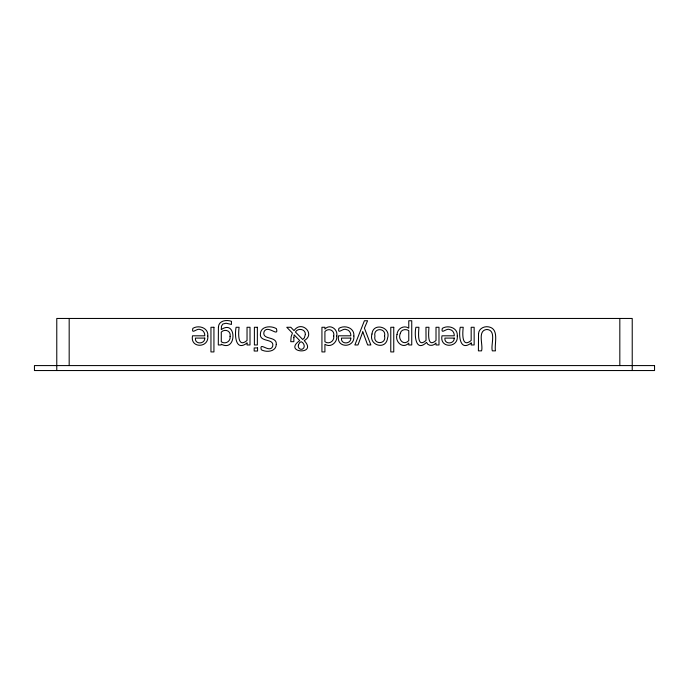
<?xml version="1.0" encoding="UTF-8"?>
<svg xmlns="http://www.w3.org/2000/svg" width="689" height="689" viewBox="0 0 689 689"><rect width="100%" height="100%" fill="white"/><g stroke="black" fill="none" stroke-linecap="round" stroke-linejoin="round"><path stroke-width="1.03" d="M632.226 370.544L632.226 318.456L56.774 318.456L56.774 370.544M619.824 318.456L619.824 365.583M69.176 318.456L69.176 365.583M293.884 337.688L293.841 341.675L290.749 341.675L291.137 336.723L292.412 333.106L286.762 327.275L290.81 327.275L294.048 330.651C301.239 319.662 316.156 333.915 304.211 340.624C318.344 355.541 282.223 352.992 299.732 340.599L294.151 334.863L293.884 337.688M478.536 333.864L478.407 350.856L481.551 350.856C483.42 345.155 476.977 330.332 486.951 329.463C496.907 330.315 490.447 345.18 492.334 350.856L495.469 350.856C494.168 343.94 499.568 329.032 488.889 326.922C484.229 325.871 478.631 328.636 478.536 333.864M218.422 327.189L218.301 344.965L221.109 344.965L221.281 344.207C237.094 352.682 236.585 318.723 221.281 329.618L221.488 326.121L222.84 324.037L226.035 323.236L231.452 324.441L231.452 321.332C226.492 319.438 218.628 320.618 218.422 327.189M397.036 334.492C394.599 341.606 402.832 349.512 408.766 343.113L408.766 344.965L411.746 344.965L411.746 320.747L408.766 320.747L408.766 328.162C403.849 324.708 397.2 328.782 397.036 334.492M371.982 334.01C368.443 345.396 385.995 350.537 387.519 338.204C391.481 327.06 373.016 321.892 371.982 334.01M207.802 336.017C209.12 348.169 189.914 348.582 192.515 335.81L204.779 335.81C204.96 332.985 203.229 329.928 200.223 329.566C197.063 327.628 191.154 335.173 192.851 328.352C198.88 324.64 208.681 327.921 207.802 336.017M336.775 335.991C337.584 342.252 330.66 348.178 324.915 344.259L324.915 351.924L321.935 351.924L321.935 327.275L324.915 327.275L324.915 329.084C329.91 323.442 338.187 329.23 336.775 335.991M353.853 336.017C355.179 348.169 335.965 348.582 338.566 335.81L350.83 335.81C351.011 332.985 349.28 329.928 346.283 329.566C343.113 327.628 337.205 335.173 338.902 328.352C344.931 324.64 354.732 327.921 353.853 336.017M457.281 336.017C458.607 348.169 439.393 348.582 441.994 335.81L454.258 335.81C454.447 332.985 452.707 329.928 449.71 329.566C446.541 327.628 440.633 335.173 442.329 328.352C448.358 324.64 458.159 327.921 457.281 336.017M276.255 344.543C275.953 351.855 266.41 352.613 261.303 349.771C258.986 340.883 269.597 353.81 272.655 346.378C274.722 337.937 259.443 342.691 260.39 333.993C260.614 326.035 271.087 325.397 276.435 328.687C279.062 338.11 267.504 323.916 263.982 331.9C261.872 340.392 277.262 335.724 276.255 344.543M384.583 336.111C386.555 344.741 372.93 344.75 374.919 336.111C372.99 327.499 386.477 327.525 384.583 336.111M298.432 344.81C297.519 347.325 299.87 350.262 302.523 349.116C305.658 347.368 304.125 342.855 301.222 341.718L299.758 342.528L298.432 344.81M400.3 333.39C397.579 339.221 403.59 346.214 408.766 340.616L408.766 330.582C405.812 328.705 400.955 329.454 400.3 333.39M333.709 336.051C334.63 341.089 329.144 344.689 324.915 341.787L324.915 331.581C328.455 327.516 335.087 330.367 333.709 336.051M230.074 336.353C230.936 341.365 225.363 344.655 221.281 341.787L221.281 332.072C224.752 328.507 231.315 330.772 230.074 336.353M305.339 334.518L304.374 337.86L302.712 339.505L295.426 332.046C297.863 327.611 305.787 329.006 305.339 334.518M204.779 338.092C205.098 344.311 194.531 344.733 195.418 338.092L204.779 338.092M350.83 338.092C351.157 344.311 340.581 344.733 341.468 338.092L350.83 338.092M454.258 338.092C454.585 344.311 444.009 344.733 444.896 338.092L454.258 338.092M362.802 331.865L357.987 344.965L354.878 344.965L364.403 320.747L367.582 320.747L364.421 328.128L370.846 344.965L367.633 344.965L362.802 331.865M426.534 342.399C415.364 353.026 414.218 334.363 415.923 327.275L418.903 327.275C418.714 331.728 416.647 348.832 426.035 340.435L425.966 327.275L428.946 327.275C428.808 331.65 426.637 348.772 436.008 340.487L436.008 327.275L438.988 327.275L438.988 344.965L436.008 344.965L436.008 343.001C433.7 346.102 427.998 346.489 426.534 342.399M247.032 343.001C235.354 352.096 234.536 334.759 236.103 327.275L239.083 327.275C238.446 332.701 237.283 348.625 247.032 340.487L247.032 327.275L250.012 327.275L250.012 344.965L247.032 344.965L247.032 343.001M471.173 343.001C459.494 352.096 458.676 334.759 460.243 327.275L463.223 327.275C462.577 332.701 461.423 348.625 471.173 340.487L471.173 327.275L474.153 327.275L474.153 344.965L471.173 344.965L471.173 343.001M213.934 327.275L210.955 327.275L210.955 351.924L213.934 351.924L213.934 327.275M257.359 327.275L254.387 327.275L254.387 344.965L257.359 344.965L257.359 327.275M393.755 327.275L390.775 327.275L390.775 351.924L393.755 351.924L393.755 327.275M257.565 347.928L254.181 347.928L254.181 351.02L257.565 351.02L257.565 347.928M654.55 365.583L34.45 365.583L34.45 370.544L654.55 370.544L654.55 365.583"/></g></svg>
